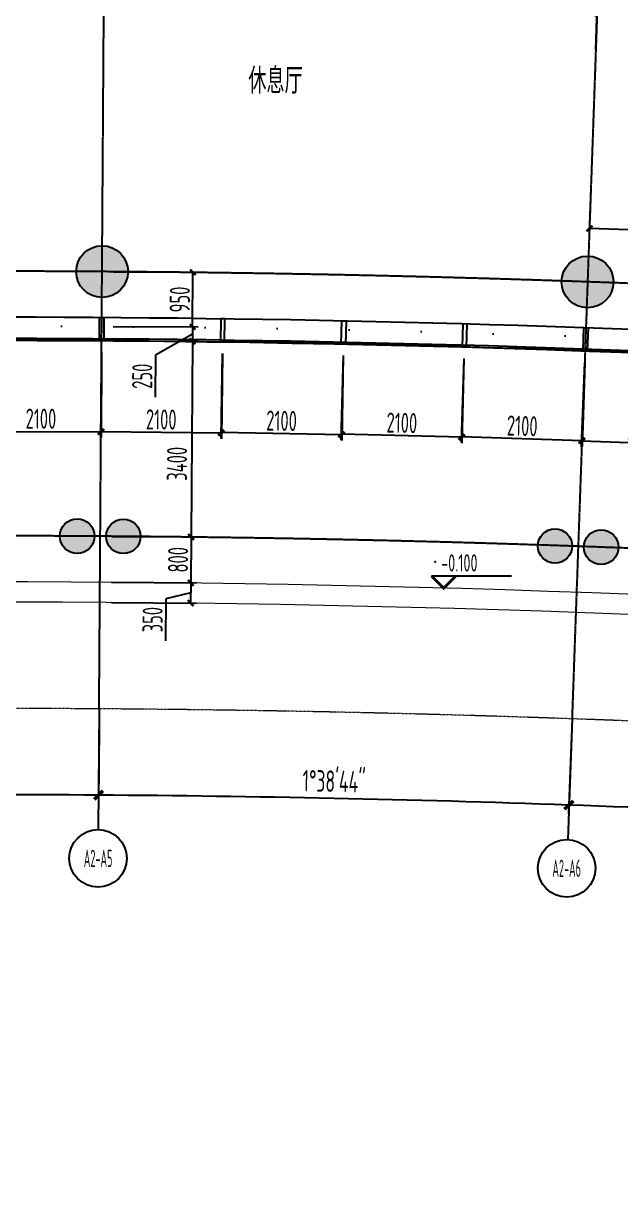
# Model space of a CAD drawing. Header units: millimetres. Extents: x 11639278 to 23698211, y -13072636 to -5537337.
# Drawn here: x 11779358 to 11789721, y -6416767 to -6396176 of the extents above; entities that cross this region are included whole.
import ezdxf
from ezdxf.enums import TextEntityAlignment as Align

# ---------------------------------------------------------------- set-up
doc = ezdxf.new("R2010")
doc.units = ezdxf.units.MM
doc.header["$LTSCALE"] = 10
for name, pattern in [('A2-RG-AXIS$0$CENTER', [2, 1.25, -0.25, 0.25, -0.25]), ('A2-RG-AXIS$0$DOTE', [2.42, 2, -0.2, 0.02, -0.2]), ('A2-RI-F1$0$DOT2', [0.125, 0, -0.125]), ('A2-RI-F1$0$Overhead 1_16_', [2.579687, 1.5875, -0.992188])]:
    doc.linetypes.add(name, pattern=pattern)
for name, color, linetype in [('A2-RB-F1$0$A-DIMS-100', 1, 'Continuous'), ('A2-RG-AXIS$0$A-AXIS', 1, 'Continuous'), ('A2-RG-AXIS$0$A-DIMS-100', 1, 'Continuous'), ('A2-RG-AXIS$0$A-GRID', 1, 'A2-RG-AXIS$0$CENTER'), ('A2-RG-AXIS$0$A-SYMB', 4, 'Continuous'), ('A2-RI-F1$0$A-FLOR-OTLN', 4, 'A2-RI-F1$0$DOT2'), ('A2-RI-F1$0$A-GLAZ', 140, 'Continuous'), ('A2-RI-F1$0$A-SYMB', 4, 'Continuous'), ('A2-RI-F1$0$A-SYMB-AREA', 4, 'Continuous'), ('A2-RI-F1$0$A-SYMB-NAME', 4, 'Continuous'), ('A2-RI-F1$0$an-wndw-mull-v', 3, 'Continuous'), ('A2-RS-F1$0$A-HATH-GRAY', 8, 'Continuous'), ('A2-RS-F1$0$A-WALL-CONC', 6, 'Continuous')]:
    doc.layers.add(name, color=color, linetype=linetype)
for name, color, linetype, lineweight in [('A2-RI-F1$0$A-DETL-LLIN', 3, 'Continuous', 5), ('A2-RI-F1$0$A-FLOR-OVHD', 8, 'A2-RI-F1$0$Overhead 1_16_', 5), ('A2-RS-F1$0$A-COLS', 4, 'Continuous', 5)]:
    doc.layers.add(name, color=color, linetype=linetype, lineweight=lineweight)
doc.layers.add('A2-RI-F1$0$A-X-AREA', color=6, linetype='Continuous', plot=False)
doc.styles.add('A2-RB-F1$0$XD2008', font='hzs.shx', dxfattribs={"width": 0.7, "bigfont": 'hztxt.shx'})
doc.styles.add('A2-RG-AXIS$0$ECADI', font='hzs.shx', dxfattribs={"width": 0.7, "bigfont": 'hztxt.shx'})
doc.styles.add('A2-RG-AXIS$0$XD2008', font='hzs.shx', dxfattribs={"width": 0.7, "bigfont": 'hztxt.shx'})
doc.styles.add('A2-RI-F1$0$ECADI', font='hzs.shx', dxfattribs={"width": 0.7, "bigfont": 'hztxt.shx'})
doc.styles.add('A2-RI-F1$0$XD2008', font='hzs.shx', dxfattribs={"width": 0.7, "bigfont": 'hztxt.shx'})
doc.dimstyles.new('A2-RB-F1$0$XD100$0', dxfattribs={"dimscale": 100, "dimtxt": 3.5, "dimasz": 1, "dimexe": 1, "dimexo": 2, "dimgap": 0.5, "dimtad": 1, "dimdec": 0, "dimdsep": 46, "dimtxsty": 'A2-RB-F1$0$XD2008', "dimblk1": 'A2-RB-F1$0$_ArchTick', "dimblk2": 'A2-RB-F1$0$_ArchTick', "dimsah": 1, "dimcen": 2.5, "dimclrt": 4, "dimaunit": 1, "dimadec": 0, "dimazin": 0, "dimtfac": 1, "dimtdec": 0, "dimtix": 1, "dimtmove": 1, "dimatfit": 3, "dimfxl": 0, "dimtolj": 1, "dimtzin": 0, "dimarcsym": 0})
doc.dimstyles.new('A2-RG-AXIS$0$XD150', dxfattribs={"dimscale": 300, "dimtxt": 2.5, "dimasz": 1.5, "dimexe": 1, "dimexo": 2, "dimgap": 0.5, "dimtad": 1, "dimdec": 0, "dimdsep": 46, "dimtxsty": 'A2-RG-AXIS$0$XD2008', "dimcen": 2.5, "dimclrt": 4, "dimaunit": 1, "dimadec": 3, "dimazin": 0, "dimtfac": 1, "dimtdec": 0, "dimtmove": 2, "dimatfit": 3, "dimfxl": 0, "dimtolj": 1, "dimtzin": 0, "dimarcsym": 0})

# ---------------------------------------------------------------- blocks, each defined once
blk = doc.blocks.new('A2-RG-AXIS$0$ECADI-TAG-GRID')
at = {"color": 13}
blk.add_circle((0, 0), 5, dxfattribs=at)
at = {"style": 'A2-RG-AXIS$0$ECADI', "width": 0.7}
blk.add_attdef('GRID', text='', height=5, dxfattribs=at).set_placement((0, 0), align=Align.MIDDLE)
blk = doc.blocks.new('A2-RG-AXIS$0$_ArchTick')
at = {"color": 0, "linetype": 'ByBlock', "const_width": 0.4}
blk.add_lwpolyline([(-0.5, -0.5), (0.5, 0.5)], dxfattribs=at)
blk = doc.blocks.new('*D491')
at = {"layer": 'A2-RG-AXIS$0$A-DIMS-100', "color": 0, "lineweight": -2, "ltscale": 3, "transparency": 16777216}
for p, q in [((11780666, -6408385), (11780657, -6409735)), ((11788872, -6408559), (11788824, -6409908))]:
    blk.add_line(p, q, dxfattribs=at)
blk.add_arc((11778731, -6694179), 284600, 87.96659, 89.61201, dxfattribs=at)
at = {"layer": 'Defpoints', "color": 0, "ltscale": 3, "transparency": 16777216}
for p in [(11780668, -6408085), (11788882, -6408259), (11786106, -6409674), (11778731, -6694179)]:
    blk.add_point(p, dxfattribs=at)
at = {"layer": 'A2-RG-AXIS$0$A-DIMS-100', "color": 0, "lineweight": -2, "ltscale": 3, "transparency": 16777216, "xscale": 150, "yscale": 150, "zscale": 150}
for p, rotation in [((11780658, -6409585), 179.6120120871543), ((11788829, -6409758), 357.9665933294134)]:
    blk.add_blockref('A2-RG-AXIS$0$_ArchTick', p, dxfattribs=dict(at, rotation=rotation))
at = {"layer": 'A2-RG-AXIS$0$A-DIMS-100', "color": 4, "ltscale": 3, "transparency": 16777216, "insert": (11784750, -6409344), "char_height": 375, "attachment_point": 5, "rotation": 358.7893, "style": 'A2-RG-AXIS$0$XD2008'}
blk.add_mtext('\\A1;1°38\'44"', dxfattribs=at)
blk = doc.blocks.new('*D493')
at = {"layer": 'A2-RG-AXIS$0$A-DIMS-100', "color": 0, "lineweight": -2, "ltscale": 3, "transparency": 16777216}
for p, q in [((11788872, -6408559), (11788824, -6409908)), ((11797069, -6408968), (11796982, -6410315))]:
    blk.add_line(p, q, dxfattribs=at)
blk.add_arc((11778731, -6694179), 284600, 86.32117, 87.96659, dxfattribs=at)
at = {"layer": 'Defpoints', "color": 0, "ltscale": 3, "transparency": 16777216}
for p in [(11788882, -6408259), (11797088, -6408668), (11794272, -6410003), (11778731, -6694179)]:
    blk.add_point(p, dxfattribs=at)
at = {"layer": 'A2-RG-AXIS$0$A-DIMS-100', "color": 0, "lineweight": -2, "ltscale": 3, "transparency": 16777216, "xscale": 150, "yscale": 150, "zscale": 150}
for p, rotation in [((11788829, -6409758), 177.9665933294709), ((11796992, -6410165), 356.3211745693902)]:
    blk.add_blockref('A2-RG-AXIS$0$_ArchTick', p, dxfattribs=dict(at, rotation=rotation))
at = {"layer": 'A2-RG-AXIS$0$A-DIMS-100', "color": 4, "ltscale": 3, "transparency": 16777216, "insert": (11792927, -6409634), "char_height": 375, "attachment_point": 5, "rotation": 357.1439, "style": 'A2-RG-AXIS$0$XD2008'}
blk.add_mtext('\\A1;1°38\'44"', dxfattribs=at)
blk = doc.blocks.new('*D500')
at = {"layer": 'A2-RG-AXIS$0$A-DIMS-100', "color": 0, "lineweight": -2, "ltscale": 3, "transparency": 16777216}
for p, q in [((11772459, -6408448), (11772489, -6409797)), ((11780666, -6408385), (11780657, -6409735))]:
    blk.add_line(p, q, dxfattribs=at)
blk.add_arc((11778731, -6694179), 284600, 89.61201, 91.25743, dxfattribs=at)
at = {"layer": 'Defpoints', "color": 0, "ltscale": 3, "transparency": 16777216}
for p in [(11772452, -6408148), (11780668, -6408085), (11777934, -6409580), (11778731, -6694179)]:
    blk.add_point(p, dxfattribs=at)
at = {"layer": 'A2-RG-AXIS$0$A-DIMS-100', "color": 0, "lineweight": -2, "ltscale": 3, "transparency": 16777216, "xscale": 150, "yscale": 150, "zscale": 150}
for p, rotation in [((11772485, -6409647), 181.2574271685361), ((11780658, -6409585), 359.6120084107951)]:
    blk.add_blockref('A2-RG-AXIS$0$_ArchTick', p, dxfattribs=dict(at, rotation=rotation))
at = {"layer": 'A2-RG-AXIS$0$A-DIMS-100', "color": 4, "ltscale": 3, "transparency": 16777216, "insert": (11776569, -6409289), "char_height": 375, "attachment_point": 5, "rotation": 0.4347, "style": 'A2-RG-AXIS$0$XD2008'}
blk.add_mtext('\\A1;1°38\'44"', dxfattribs=at)
blk = doc.blocks.new('A2-RB-F1$0$_ArchTick')
at = {"color": 0, "linetype": 'ByBlock', "const_width": 0.4}
blk.add_lwpolyline([(-0.5, -0.5), (0.5, 0.5)], dxfattribs=at)
blk = doc.blocks.new('*D1160')
at = {"layer": 'A2-RB-F1$0$A-DIMS-100', "color": 0, "lineweight": -2, "transparency": 16777216}
for p, q in [((11780920, -6400487), (11782397, -6400497)), ((11782291, -6401446), (11782297, -6400496)), ((11780913, -6401437), (11782391, -6401447))]:
    blk.add_line(p, q, dxfattribs=at)
at = {"layer": 'Defpoints', "color": 0, "transparency": 16777216}
for p in [(11780720, -6400485), (11782297, -6400496), (11780713, -6401435)]:
    blk.add_point(p, dxfattribs=at)
at = {"layer": 'A2-RB-F1$0$A-DIMS-100', "color": 0, "lineweight": -2, "transparency": 16777216, "xscale": 100, "yscale": 100, "zscale": 100}
for p, rotation in [((11782297, -6400496), 89.61201001902933), ((11782291, -6401446), 269.6120100190294)]:
    blk.add_blockref('A2-RB-F1$0$_ArchTick', p, dxfattribs=dict(at, rotation=rotation))
at = {"layer": 'A2-RB-F1$0$A-DIMS-100', "color": 4, "transparency": 16777216, "insert": (11782069, -6400970), "char_height": 350, "attachment_point": 5, "rotation": 89.612, "style": 'A2-RB-F1$0$XD2008'}
blk.add_mtext('\\A1;950', dxfattribs=at)
blk = doc.blocks.new('*D1161')
at = {"layer": 'A2-RB-F1$0$A-DIMS-100', "color": 0, "lineweight": -2, "transparency": 16777216}
for p, q in [((11780911, -6401687), (11782389, -6401697)), ((11782289, -6401696), (11782266, -6405096)), ((11780888, -6405087), (11782366, -6405097))]:
    blk.add_line(p, q, dxfattribs=at)
at = {"layer": 'Defpoints', "color": 0, "transparency": 16777216}
for p in [(11780711, -6401685), (11780688, -6405085), (11782266, -6405096)]:
    blk.add_point(p, dxfattribs=at)
at = {"layer": 'A2-RB-F1$0$A-DIMS-100', "color": 0, "lineweight": -2, "transparency": 16777216, "xscale": 100, "yscale": 100, "zscale": 100}
for p, rotation in [((11782289, -6401696), 89.61201009573603), ((11782266, -6405096), 269.612010095736)]:
    blk.add_blockref('A2-RB-F1$0$_ArchTick', p, dxfattribs=dict(at, rotation=rotation))
at = {"layer": 'A2-RB-F1$0$A-DIMS-100', "color": 4, "transparency": 16777216, "insert": (11782020, -6403826), "char_height": 350, "attachment_point": 5, "rotation": 89.612, "style": 'A2-RB-F1$0$XD2008'}
blk.add_mtext('\\A1;3400', dxfattribs=at)
blk = doc.blocks.new('*D1162')
at = {"layer": 'A2-RB-F1$0$A-DIMS-100', "color": 0, "lineweight": -2, "transparency": 16777216}
for p, q in [((11780888, -6405087), (11782366, -6405097)), ((11782266, -6405096), (11782261, -6405896)), ((11780883, -6405886), (11782361, -6405896))]:
    blk.add_line(p, q, dxfattribs=at)
at = {"layer": 'Defpoints', "color": 0, "transparency": 16777216}
for p in [(11780688, -6405085), (11780683, -6405885), (11782261, -6405896)]:
    blk.add_point(p, dxfattribs=at)
at = {"layer": 'A2-RB-F1$0$A-DIMS-100', "color": 0, "lineweight": -2, "transparency": 16777216, "xscale": 100, "yscale": 100, "zscale": 100}
for p, rotation in [((11782266, -6405096), 89.61103123753873), ((11782261, -6405896), 269.6110312375387)]:
    blk.add_blockref('A2-RB-F1$0$_ArchTick', p, dxfattribs=dict(at, rotation=rotation))
at = {"layer": 'A2-RB-F1$0$A-DIMS-100', "color": 4, "transparency": 16777216, "insert": (11782039, -6405494), "char_height": 350, "attachment_point": 5, "rotation": 89.611, "style": 'A2-RB-F1$0$XD2008'}
blk.add_mtext('\\A1;800', dxfattribs=at)
blk = doc.blocks.new('*D1163')
at = {"layer": 'A2-RB-F1$0$A-DIMS-100', "color": 0, "lineweight": -2, "transparency": 16777216}
for p, q in [((11780883, -6405886), (11782361, -6405896)), ((11782261, -6405896), (11782258, -6406246)), ((11782260, -6406071), (11781825, -6406172)), ((11780881, -6406236), (11782358, -6406246)), ((11781825, -6406172), (11781820, -6406902))]:
    blk.add_line(p, q, dxfattribs=at)
at = {"layer": 'Defpoints', "color": 0, "transparency": 16777216}
for p in [(11780683, -6405885), (11780681, -6406235), (11782258, -6406246)]:
    blk.add_point(p, dxfattribs=at)
at = {"layer": 'A2-RB-F1$0$A-DIMS-100', "color": 0, "lineweight": -2, "transparency": 16777216, "xscale": 100, "yscale": 100, "zscale": 100}
for p, rotation in [((11782261, -6405896), 89.61102851783068), ((11782258, -6406246), 269.6110285178307)]:
    blk.add_blockref('A2-RB-F1$0$_ArchTick', p, dxfattribs=dict(at, rotation=rotation))
at = {"layer": 'A2-RB-F1$0$A-DIMS-100', "color": 4, "transparency": 16777216, "insert": (11781597, -6406535), "char_height": 350, "attachment_point": 5, "rotation": 89.611, "style": 'A2-RB-F1$0$XD2008'}
blk.add_mtext('\\A1;350', dxfattribs=at)
blk = doc.blocks.new('*D1172')
at = {"layer": 'A2-RB-F1$0$A-DIMS-100', "color": 0, "lineweight": -2, "transparency": 16777216}
for p, q in [((11789210, -6399027), (11789181, -6399835)), ((11791892, -6399122), (11791863, -6399931)), ((11791867, -6399831), (11789185, -6399735))]:
    blk.add_line(p, q, dxfattribs=at)
at = {"layer": 'Defpoints', "color": 0, "transparency": 16777216}
for p in [(11789217, -6398827), (11791899, -6398922), (11789185, -6399735)]:
    blk.add_point(p, dxfattribs=at)
at = {"layer": 'A2-RB-F1$0$A-DIMS-100', "color": 0, "lineweight": -2, "transparency": 16777216, "xscale": 100, "yscale": 100, "zscale": 100}
for p, rotation in [((11789185, -6399735), 177.9665919757361), ((11791867, -6399831), 357.9665919757361)]:
    blk.add_blockref('A2-RB-F1$0$_ArchTick', p, dxfattribs=dict(at, rotation=rotation))
at = {"layer": 'A2-RB-F1$0$A-DIMS-100', "color": 4, "transparency": 16777216, "insert": (11790283, -6399551), "char_height": 350, "attachment_point": 5, "rotation": 357.9666, "style": 'A2-RB-F1$0$XD2008'}
blk.add_mtext('\\A1;2685', dxfattribs=at)
blk = doc.blocks.new('*D1173')
at = {"layer": 'A2-RB-F1$0$A-DIMS-100', "color": 0, "lineweight": -2, "transparency": 16777216}
for p, q in [((11789295, -6396628), (11789321, -6395896)), ((11792018, -6396091), (11789318, -6395995)), ((11791995, -6396724), (11792021, -6395991))]:
    blk.add_line(p, q, dxfattribs=at)
at = {"layer": 'Defpoints', "color": 0, "transparency": 16777216}
for p in [(11789318, -6395995), (11789288, -6396828), (11791988, -6396924)]:
    blk.add_point(p, dxfattribs=at)
at = {"layer": 'A2-RB-F1$0$A-DIMS-100', "color": 0, "lineweight": -2, "transparency": 16777216, "xscale": 100, "yscale": 100, "zscale": 100}
for p, rotation in [((11789318, -6395995), 177.9665919757359), ((11792018, -6396091), 357.9665919757359)]:
    blk.add_blockref('A2-RB-F1$0$_ArchTick', p, dxfattribs=dict(at, rotation=rotation))
at = {"layer": 'A2-RB-F1$0$A-DIMS-100', "color": 4, "transparency": 16777216, "insert": (11790676, -6395819), "char_height": 350, "attachment_point": 5, "rotation": 357.9666, "style": 'A2-RB-F1$0$XD2008'}
blk.add_mtext('\\A1;2702', dxfattribs=at)
blk = doc.blocks.new('*D889')
at = {"layer": 'A2-RB-F1$0$A-DIMS-100', "color": 0, "lineweight": -2, "transparency": 16777216}
for p, q in [((11780913, -6401437), (11782391, -6401447)), ((11782290, -6401571), (11781645, -6401940)), ((11782291, -6401446), (11782289, -6401696)), ((11780911, -6401687), (11782389, -6401697)), ((11781645, -6401940), (11781640, -6402670))]:
    blk.add_line(p, q, dxfattribs=at)
at = {"layer": 'Defpoints', "color": 0, "transparency": 16777216}
for p in [(11780713, -6401435), (11780711, -6401685), (11782289, -6401696)]:
    blk.add_point(p, dxfattribs=at)
at = {"layer": 'A2-RB-F1$0$A-DIMS-100', "color": 0, "lineweight": -2, "transparency": 16777216, "xscale": 100, "yscale": 100, "zscale": 100}
for p, rotation in [((11782291, -6401446), 89.61201038735045), ((11782289, -6401696), 269.6120103873504)]:
    blk.add_blockref('A2-RB-F1$0$_ArchTick', p, dxfattribs=dict(at, rotation=rotation))
at = {"layer": 'A2-RB-F1$0$A-DIMS-100', "color": 4, "transparency": 16777216, "insert": (11781417, -6402304), "char_height": 350, "attachment_point": 5, "rotation": 89.612, "style": 'A2-RB-F1$0$XD2008'}
blk.add_mtext('\\A1;250', dxfattribs=at)
blk = doc.blocks.new('*D1039')
at = {"layer": 'A2-RB-F1$0$A-DIMS-100', "color": 0, "lineweight": -2, "transparency": 16777216}
for p, q in [((11787004, -6401997), (11786958, -6403458)), ((11789103, -6402063), (11789057, -6403525)), ((11789060, -6403425), (11786961, -6403358))]:
    blk.add_line(p, q, dxfattribs=at)
at = {"layer": 'Defpoints', "color": 0, "transparency": 16777216}
for p in [(11787010, -6401797), (11789109, -6401863), (11786961, -6403358)]:
    blk.add_point(p, dxfattribs=at)
at = {"layer": 'A2-RB-F1$0$A-DIMS-100', "color": 0, "lineweight": -2, "transparency": 16777216, "xscale": 100, "yscale": 100, "zscale": 100}
for p, rotation in [((11786961, -6403358), 178.1908105349984), ((11789060, -6403425), 358.1908105349983)]:
    blk.add_blockref('A2-RB-F1$0$_ArchTick', p, dxfattribs=dict(at, rotation=rotation))
at = {"layer": 'A2-RB-F1$0$A-DIMS-100', "color": 4, "transparency": 16777216, "insert": (11788018, -6403167), "char_height": 350, "attachment_point": 5, "rotation": 358.1908, "style": 'A2-RB-F1$0$XD2008'}
blk.add_mtext('\\A1;2100', dxfattribs=at)
blk = doc.blocks.new('*D1040')
at = {"layer": 'A2-RB-F1$0$A-DIMS-100', "color": 0, "lineweight": -2, "transparency": 16777216}
for p, q in [((11784906, -6401944), (11784869, -6403413)), ((11787005, -6401997), (11786969, -6403465)), ((11786971, -6403365), (11784872, -6403313))]:
    blk.add_line(p, q, dxfattribs=at)
at = {"layer": 'Defpoints', "color": 0, "transparency": 16777216}
for p in [(11784911, -6401744), (11787010, -6401797), (11784872, -6403313)]:
    blk.add_point(p, dxfattribs=at)
at = {"layer": 'A2-RB-F1$0$A-DIMS-100', "color": 0, "lineweight": -2, "transparency": 16777216, "xscale": 100, "yscale": 100, "zscale": 100}
for p, rotation in [((11784872, -6403313), 178.5650620415589), ((11786971, -6403365), 358.565062041559)]:
    blk.add_blockref('A2-RB-F1$0$_ArchTick', p, dxfattribs=dict(at, rotation=rotation))
at = {"layer": 'A2-RB-F1$0$A-DIMS-100', "color": 4, "transparency": 16777216, "insert": (11785927, -6403114), "char_height": 350, "attachment_point": 5, "rotation": 358.5651, "style": 'A2-RB-F1$0$XD2008'}
blk.add_mtext('\\A1;2100', dxfattribs=at)
blk = doc.blocks.new('*D1041')
at = {"layer": 'A2-RB-F1$0$A-DIMS-100', "color": 0, "lineweight": -2, "transparency": 16777216}
for p, q in [((11782808, -6401907), (11782782, -6403384)), ((11784907, -6401944), (11784882, -6403421)), ((11784883, -6403321), (11782784, -6403284))]:
    blk.add_line(p, q, dxfattribs=at)
at = {"layer": 'Defpoints', "color": 0, "transparency": 16777216}
for p in [(11782811, -6401707), (11784911, -6401744), (11782784, -6403284)]:
    blk.add_point(p, dxfattribs=at)
at = {"layer": 'A2-RB-F1$0$A-DIMS-100', "color": 0, "lineweight": -2, "transparency": 16777216, "xscale": 100, "yscale": 100, "zscale": 100}
for p, rotation in [((11782784, -6403284), 178.9949785072826), ((11784883, -6403321), 358.9949785072826)]:
    blk.add_blockref('A2-RB-F1$0$_ArchTick', p, dxfattribs=dict(at, rotation=rotation))
at = {"layer": 'A2-RB-F1$0$A-DIMS-100', "color": 4, "transparency": 16777216, "insert": (11783837, -6403078), "char_height": 350, "attachment_point": 5, "rotation": 358.995, "style": 'A2-RB-F1$0$XD2008'}
blk.add_mtext('\\A1;2100', dxfattribs=at)
blk = doc.blocks.new('*D1042')
at = {"layer": 'A2-RB-F1$0$A-DIMS-100', "color": 0, "lineweight": -2, "transparency": 16777216}
for p, q in [((11780709, -6401885), (11780694, -6403370)), ((11782809, -6401907), (11782794, -6403392)), ((11782795, -6403292), (11780695, -6403270))]:
    blk.add_line(p, q, dxfattribs=at)
at = {"layer": 'Defpoints', "color": 0, "transparency": 16777216}
for p in [(11780711, -6401685), (11782811, -6401707), (11780695, -6403270)]:
    blk.add_point(p, dxfattribs=at)
at = {"layer": 'A2-RB-F1$0$A-DIMS-100', "color": 0, "lineweight": -2, "transparency": 16777216, "xscale": 100, "yscale": 100, "zscale": 100}
for p, rotation in [((11780695, -6403270), 179.4063356730773), ((11782795, -6403292), 359.4063356730773)]:
    blk.add_blockref('A2-RB-F1$0$_ArchTick', p, dxfattribs=dict(at, rotation=rotation))
at = {"layer": 'A2-RB-F1$0$A-DIMS-100', "color": 4, "transparency": 16777216, "insert": (11781747, -6403056), "char_height": 350, "attachment_point": 5, "rotation": 359.4063, "style": 'A2-RB-F1$0$XD2008'}
blk.add_mtext('\\A1;2100', dxfattribs=at)
blk = doc.blocks.new('*D1046')
at = {"layer": 'A2-RB-F1$0$A-DIMS-100', "color": 0, "lineweight": -2, "transparency": 16777216}
for p, q in [((11778611, -6401879), (11778606, -6403363)), ((11780711, -6401885), (11780706, -6403370)), ((11778606, -6403263), (11780706, -6403270))]:
    blk.add_line(p, q, dxfattribs=at)
at = {"layer": 'Defpoints', "color": 0, "transparency": 16777216}
for p in [(11778611, -6401679), (11780711, -6401685), (11780706, -6403270)]:
    blk.add_point(p, dxfattribs=at)
at = {"layer": 'A2-RB-F1$0$A-DIMS-100', "color": 0, "lineweight": -2, "transparency": 16777216, "xscale": 100, "yscale": 100, "zscale": 100}
for p, rotation in [((11778606, -6403263), 179.8176849726864), ((11780706, -6403270), 359.8176849726863)]:
    blk.add_blockref('A2-RB-F1$0$_ArchTick', p, dxfattribs=dict(at, rotation=rotation))
at = {"layer": 'A2-RB-F1$0$A-DIMS-100', "color": 4, "transparency": 16777216, "insert": (11779657, -6403042), "char_height": 350, "attachment_point": 5, "rotation": 359.8177, "style": 'A2-RB-F1$0$XD2008'}
blk.add_mtext('\\A1;2100', dxfattribs=at)
blk = doc.blocks.new('*D982')
at = {"layer": 'A2-RB-F1$0$A-DIMS-100', "color": 0, "lineweight": -2, "transparency": 16777216}
for p, q in [((11789101, -6402063), (11789044, -6403524)), ((11791200, -6402145), (11791142, -6403607)), ((11789048, -6403424), (11791146, -6403507))]:
    blk.add_line(p, q, dxfattribs=at)
at = {"layer": 'Defpoints', "color": 0, "transparency": 16777216}
for p in [(11789109, -6401863), (11791208, -6401946), (11791146, -6403507)]:
    blk.add_point(p, dxfattribs=at)
at = {"layer": 'A2-RB-F1$0$A-DIMS-100', "color": 0, "lineweight": -2, "transparency": 16777216, "xscale": 100, "yscale": 100, "zscale": 100}
for p, rotation in [((11789048, -6403424), 177.7423731332247), ((11791146, -6403507), 357.7423731332246)]:
    blk.add_blockref('A2-RB-F1$0$_ArchTick', p, dxfattribs=dict(at, rotation=rotation))
at = {"layer": 'A2-RB-F1$0$A-DIMS-100', "color": 4, "transparency": 16777216, "insert": (11790106, -6403241), "char_height": 350, "attachment_point": 5, "rotation": 357.7424, "style": 'A2-RB-F1$0$XD2008'}
blk.add_mtext('\\A1;2100', dxfattribs=at)
blk = doc.blocks.new('A2-RS-F1$0$Round Column - 600 mm Diameter-1753088-PARCEL 14  一层平面 - 公共教室 FIRST FLOOR PLAN - PUBLIC CLASSROOMS')
at = {"layer": 'A2-RS-F1$0$A-HATH-GRAY'}
blk.add_hatch(color=256, dxfattribs=at).paths.add_polyline_path([(300, 0, 0.414214), (0, 300, 0.414214), (-300, 0, 1)])
at = {"layer": 'A2-RS-F1$0$A-WALL-CONC'}
blk.add_circle((0, 0), 300, dxfattribs=at)
blk = doc.blocks.new('A2-RS-F1')
at = {"layer": 'A2-RS-F1$0$A-HATH-GRAY', "ltscale": 3}
h = blk.add_hatch(color=256, dxfattribs=at)
h.paths.add_polyline_path([(11790491, -6377046), (11789491, -6377011), (11789445, -6378310), (11790445, -6378346)], flags=16)
h.paths.add_polyline_path([(11794711, -6377236), (11794112, -6377197), (11794061, -6377996), (11794660, -6378034)], flags=0)
h.paths.add_polyline_path([(11794483, -6380779), (11793885, -6380740), (11793833, -6381539), (11794432, -6381577)], flags=0)
h.paths.add_polyline_path([(11793887, -6390061), (11793288, -6390022), (11793236, -6390821), (11793835, -6390859)], flags=0)
h.paths.add_polyline_path([(11793659, -6393604), (11793060, -6393565), (11793009, -6394364), (11793607, -6394402)], flags=0)
h.paths.add_polyline_path([(11789926, -6392936), (11788927, -6392901), (11788881, -6394200), (11789880, -6394236)], flags=16)
h.paths.add_polyline_path([(11781272, -6392739), (11780272, -6392732), (11780263, -6394032), (11781263, -6394039)], flags=16)
h.paths.add_polyline_path([(11772615, -6392791), (11771616, -6392812), (11771644, -6394112), (11772644, -6394090)], flags=16)
h.paths.add_polyline_path([(11771836, -6400549, 1), (11772736, -6400549, 1)])
h.paths.add_polyline_path([(11789602, -6400664, 1), (11788702, -6400664, 1)], flags=0)
h.paths.add_polyline_path([(11797126, -6401084, 1), (11798026, -6401084, 1)], flags=0)
h.paths.add_polyline_path([(11772267, -6376895), (11771267, -6376916), (11771295, -6378216), (11772295, -6378194)], flags=16)
h.paths.add_polyline_path([(11781380, -6376840), (11780380, -6376832), (11780371, -6378133), (11781371, -6378140)], flags=16)
h.paths.add_polyline_path([(11752826, -6385566), (11752029, -6385629), (11752188, -6387623), (11752985, -6387560)], flags=17)
h.paths.add_polyline_path([(11757363, -6385213), (11756565, -6385276), (11756724, -6387270), (11757521, -6387205)], flags=17)
h.paths.add_polyline_path([(11762965, -6393141), (11763031, -6394440), (11764030, -6394389), (11763964, -6393090)])
h.paths.add_polyline_path([(11793009, -6394364), (11793607, -6394402), (11793659, -6393604), (11793060, -6393565)], flags=17)
h.paths.add_polyline_path([(11793236, -6390821), (11793835, -6390859), (11793887, -6390061), (11793288, -6390022)], flags=17)
h.paths.add_polyline_path([(11793833, -6381539), (11794432, -6381577), (11794483, -6380779), (11793885, -6380740)], flags=17)
h.paths.add_polyline_path([(11794061, -6377996), (11794660, -6378034), (11794711, -6377236), (11794112, -6377197)], flags=17)
h.paths.add_polyline_path([(11762160, -6377261), (11762226, -6378560), (11763225, -6378509), (11763159, -6377211)], flags=17)
edge = h.paths.add_edge_path(flags=16)
edge.add_arc((11772286, -6400549), 450, 0, 360)
edge = h.paths.add_edge_path(flags=16)
edge.add_arc((11789152, -6400664), 450, 0, 360)
edge = h.paths.add_edge_path()
edge.add_arc((11763857, -6400856), 450, 0, 360)
edge = h.paths.add_edge_path(flags=17)
edge.add_arc((11797576, -6401084), 450, 0, 360)
edge = h.paths.add_edge_path()
edge.add_arc((11755441, -6401404), 450, 0, 360)
h.paths.add_polyline_path([(11756756, -6377587), (11756915, -6379580), (11756117, -6379644), (11755959, -6377650)], flags=17)
h.paths.add_polyline_path([(11757323, -6394797), (11758120, -6394731), (11758001, -6393238), (11757204, -6393301)])
h.paths.add_polyline_path([(11752786, -6395149), (11753584, -6395086), (11753449, -6393391), (11752652, -6393455)])
h.paths.add_polyline_path([(11751581, -6379997), (11752378, -6379934), (11752220, -6377940), (11751422, -6378003)])
edge = h.paths.add_edge_path()
edge.add_line((11771616, -6392813), (11771644, -6394112))
edge.add_line((11771644, -6394112), (11772644, -6394090))
edge.add_line((11772644, -6394090), (11772615, -6392791))
edge.add_line((11772615, -6392791), (11771616, -6392812))
edge.add_line((11780272, -6392732), (11780263, -6394032))
edge.add_line((11780263, -6394032), (11781263, -6394039))
edge.add_line((11781263, -6394039), (11781272, -6392739))
edge.add_line((11781272, -6392739), (11780272, -6392732))
edge.add_line((11788927, -6392901), (11788881, -6394200))
edge.add_line((11788881, -6394200), (11789880, -6394236))
edge.add_line((11789880, -6394236), (11789926, -6392936))
edge.add_line((11789926, -6392936), (11788927, -6392901))
edge.add_line((11789491, -6377011), (11789445, -6378310))
edge.add_line((11789445, -6378310), (11790445, -6378346))
edge.add_line((11790445, -6378346), (11790491, -6377046))
edge.add_line((11790491, -6377046), (11789491, -6377011))
edge.add_line((11780380, -6376833), (11780371, -6378133))
edge.add_line((11780371, -6378133), (11781371, -6378140))
edge.add_line((11781371, -6378140), (11781380, -6376840))
edge.add_line((11781380, -6376840), (11780380, -6376832))
edge.add_line((11771267, -6376917), (11771295, -6378216))
edge.add_line((11771295, -6378216), (11772295, -6378194))
edge.add_line((11772295, -6378194), (11772267, -6376895))
edge.add_line((11772267, -6376895), (11771267, -6376916))
edge.add_line((11756724, -6387270), (11757521, -6387205))
edge.add_line((11756565, -6385276), (11757363, -6385213))
edge.add_line((11756565, -6385276), (11756724, -6387270))
edge.add_line((11752188, -6387623), (11752985, -6387560))
edge.add_line((11752029, -6385629), (11752826, -6385566))
edge.add_line((11752029, -6385629), (11752188, -6387623))
edge.add_line((11752826, -6385566), (11752985, -6387560))
edge.add_line((11757362, -6385205), (11757521, -6387205))
edge = h.paths.add_edge_path()
edge.add_arc((11847549, -6408655), 450, 0, 360)
h.paths.add_polyline_path([(11818747, -6372607), (11817357, -6372439), (11817139, -6374226), (11818529, -6374394)])
h.paths.add_polyline_path([(11827964, -6373889), (11826580, -6373681), (11826310, -6375461), (11827695, -6375669)])
h.paths.add_polyline_path([(11837141, -6375435), (11835763, -6375187), (11835442, -6376958), (11836820, -6377206)])
h.paths.add_polyline_path([(11814457, -6396162), (11815847, -6396332), (11816041, -6394744), (11814651, -6394573)])
h.paths.add_polyline_path([(11851385, -6401917), (11850605, -6401738), (11850371, -6402710), (11851151, -6402890)])
h.paths.add_polyline_path([(11846960, -6400859), (11846180, -6400679), (11845946, -6401652), (11846725, -6401831)])
h.paths.add_polyline_path([(11841338, -6400630), (11839968, -6400341), (11840298, -6398776), (11841668, -6399064)])
h.paths.add_polyline_path([(11831506, -6398704), (11832883, -6398953), (11833168, -6397379), (11831791, -6397129)])
h.paths.add_polyline_path([(11823000, -6397310), (11824384, -6397520), (11824624, -6395938), (11823240, -6395728)])
h.paths.add_polyline_path([(11806985, -6395311), (11806189, -6395237), (11806300, -6394042), (11807096, -6394116)])
h.paths.add_polyline_path([(11800592, -6394829), (11801191, -6394867), (11801242, -6394069), (11800643, -6394030)])
h.paths.add_polyline_path([(11793009, -6394364), (11793607, -6394402), (11793659, -6393604), (11793060, -6393565)], flags=17)
h.paths.add_polyline_path([(11800820, -6391286), (11801419, -6391324), (11801470, -6390526), (11800871, -6390487)])
h.paths.add_polyline_path([(11793236, -6390821), (11793835, -6390859), (11793887, -6390061), (11793288, -6390022)], flags=17)
h.paths.add_polyline_path([(11853037, -6395064), (11853271, -6394091), (11852492, -6393912), (11852257, -6394884)])
h.paths.add_polyline_path([(11854912, -6387286), (11855146, -6386314), (11854366, -6386134), (11854132, -6387107)])
h.paths.add_polyline_path([(11846269, -6377243), (11844899, -6376956), (11844527, -6378717), (11845898, -6379005)])
h.paths.add_polyline_path([(11848612, -6394005), (11848846, -6393033), (11848067, -6392853), (11847832, -6393825)])
h.paths.add_polyline_path([(11850486, -6386227), (11850721, -6385255), (11849941, -6385076), (11849707, -6386048)])
h.paths.add_polyline_path([(11843712, -6384523), (11844299, -6384647), (11844423, -6384060), (11843836, -6383936)])
h.paths.add_polyline_path([(11842062, -6392351), (11842649, -6392475), (11842773, -6391888), (11842185, -6391764)])
h.paths.add_polyline_path([(11808357, -6373042), (11808955, -6373098), (11809029, -6372301), (11808432, -6372246)])
h.paths.add_polyline_path([(11793833, -6381539), (11794432, -6381577), (11794483, -6380779), (11793885, -6380740)], flags=17)
h.paths.add_polyline_path([(11801417, -6382005), (11802015, -6382043), (11802067, -6381245), (11801468, -6381206)])
h.paths.add_polyline_path([(11801644, -6378462), (11802243, -6378500), (11802294, -6377702), (11801696, -6377663)])
h.paths.add_polyline_path([(11794061, -6377996), (11794660, -6378034), (11794711, -6377236), (11794112, -6377197)], flags=17)
h.paths.add_polyline_path([(11808460, -6379480), (11807664, -6379406), (11807775, -6378211), (11808572, -6378285)])
edge = h.paths.add_edge_path(flags=16)
edge.add_arc((11772286, -6400549), 450, 0, 360)
edge = h.paths.add_edge_path(flags=17)
edge.add_arc((11789152, -6400664), 450, 0, 360)
edge = h.paths.add_edge_path(flags=17)
edge.add_arc((11797576, -6401084), 450, 0, 360)
edge = h.paths.add_edge_path()
edge.add_arc((11805984, -6401746), 450, 0, 360)
edge = h.paths.add_edge_path()
edge.add_arc((11814369, -6402649), 450, 0, 360)
edge = h.paths.add_edge_path()
edge.add_arc((11822726, -6403793), 450, 0, 360)
edge = h.paths.add_edge_path()
edge.add_arc((11831046, -6405176), 450, 0, 360)
edge = h.paths.add_edge_path()
edge.add_arc((11839323, -6406797), 450, 0, 360)
edge = h.paths.add_edge_path(flags=17)
edge.add_line((11771616, -6392813), (11771644, -6394112))
edge.add_line((11771644, -6394112), (11772644, -6394090))
edge.add_line((11772644, -6394090), (11772615, -6392791))
edge.add_line((11772615, -6392791), (11771616, -6392812))
edge.add_line((11780272, -6392732), (11780263, -6394032))
edge.add_line((11780263, -6394032), (11781263, -6394039))
edge.add_line((11781263, -6394039), (11781272, -6392739))
edge.add_line((11781272, -6392739), (11780272, -6392732))
edge.add_line((11788927, -6392901), (11788881, -6394200))
edge.add_line((11788881, -6394200), (11789880, -6394236))
edge.add_line((11789880, -6394236), (11789926, -6392936))
edge.add_line((11789926, -6392936), (11788927, -6392901))
edge.add_line((11789491, -6377011), (11789445, -6378310))
edge.add_line((11789445, -6378310), (11790445, -6378346))
edge.add_line((11790445, -6378346), (11790491, -6377046))
edge.add_line((11790491, -6377046), (11789491, -6377011))
edge.add_line((11780380, -6376833), (11780371, -6378133))
edge.add_line((11780371, -6378133), (11781371, -6378140))
edge.add_line((11781371, -6378140), (11781380, -6376840))
edge.add_line((11781380, -6376840), (11780380, -6376832))
edge.add_line((11771267, -6376917), (11771295, -6378216))
edge.add_line((11771295, -6378216), (11772295, -6378194))
edge.add_line((11772295, -6378194), (11772267, -6376895))
edge.add_line((11772267, -6376895), (11771267, -6376916))
edge = h.paths.add_edge_path()
edge.add_arc((11780720, -6400485), 450, 0, 360)
at = {"layer": 'A2-RS-F1$0$A-WALL-CONC', "ltscale": 3}
for centre in [(11780720, -6400485), (11789152, -6400664)]:
    blk.add_circle(centre, 450, dxfattribs=at)
at = {"layer": 'A2-RS-F1$0$A-COLS'}
for p, rotation in [((11780287, -6405084), 359.7562266114061), ((11781089, -6405088), 359.7562266114061), ((11788587, -6405255), 358.619761580711), ((11789389, -6405275), 358.619761580711)]:
    blk.add_blockref('A2-RS-F1$0$Round Column - 600 mm Diameter-1753088-PARCEL 14  一层平面 - 公共教室 FIRST FLOOR PLAN - PUBLIC CLASSROOMS', p, dxfattribs=dict(at, rotation=rotation))
blk = doc.blocks.new('A2-RI-F1$0$5erhfh')
at = {"layer": 'A2-RI-F1$0$A-SYMB-AREA', "style": 'A2-RI-F1$0$ECADI', "width": 0.7}
blk.add_attdef('340M2', text='', height=2.5, dxfattribs=at).set_placement((0, 1.25), align=Align.MIDDLE_LEFT)
at = {"layer": 'A2-RI-F1$0$A-SYMB-NAME', "style": 'A2-RI-F1$0$ECADI', "width": 0.7}
blk.add_attdef('CHINESENAME', (-12.29, 3.09), '', height=4.5, dxfattribs=at)
blk = doc.blocks.new('A2-RI-F1$0$ECADI-TAG-HGHT（国标）')
at = {"color": 1}
blk.add_line((-2.12, 2.12), (11.77, 2.12), dxfattribs=at)
at = {"color": 1, "const_width": 0.5}
blk.add_lwpolyline([(-2.12, 2.12), (0, 0), (2.12, 2.12)], dxfattribs=at)
at = {"color": 1}
blk.add_point((-1.48, 4.6), dxfattribs=at)
at = {"style": 'A2-RI-F1$0$XD2008', "width": 0.7}
blk.add_attdef('FL', text='', height=3, dxfattribs=at).set_placement((-2.69, 2.97), align=Align.RIGHT)
for tag, p in [('F.F.L.', (2.28, 2.97)), ('T.O.S.', (2.28, -1.1))]:
    blk.add_attdef(tag, p, '', height=3, dxfattribs=at)
blk = doc.blocks.new('A2-RI-F1$0$5yrthfh')
at = {"layer": 'A2-RI-F1$0$an-wndw-mull-v'}
blk.add_lwpolyline([(3, -37), (402, -3), (396, 71), (-3, 37), (3, -37)], close=True, dxfattribs=at)
blk = doc.blocks.new('A2-RI-F1$0$564hysrthtdh')
for p, xscale, rotation in [((25270, -282), -1, 274.4383682352043), ((29471, -341), -0.9999999999999997, 273.6151260842834), ((33670, -459), -1, 272.792411372603)]:
    blk.add_blockref('A2-RI-F1$0$5yrthfh', p, dxfattribs=dict(xscale=xscale, rotation=rotation))
for p, rotation in [((27371, -304), 84.37430249865385), ((31571, -392), 83.55177334628802)]:
    blk.add_blockref('A2-RI-F1$0$5yrthfh', p, dxfattribs=dict(rotation=rotation))
blk = doc.blocks.new('A2-RI-F1')
at = {"layer": 'A2-RI-F1$0$A-DETL-LLIN'}
for radius, start, end in [(288331.1, 76.215082, 95.414121), (287981.1, 76.179316, 95.471361)]:
    blk.add_arc((11778725.6, -6694209.5), radius, start, end, dxfattribs=at)
at = {"layer": 'A2-RI-F1$0$A-FLOR-OTLN', "ltscale": 1000}
blk.add_lwpolyline([(11814764.2, -6394127.4), (11817357.4, -6372440.5, -0.0249426), (11849205.6, -6377886.4), (11848159.2, -6382228.1), (11851284.2, -6382919.5), (11850720.9, -6385256.6), (11855146, -6386315.4), (11851150.8, -6402891.1), (11849876.5, -6402592.9), (11848102.5, -6409766.8, 0.0804175), (11754733.7, -6402413.9), (11754132.4, -6395046.4), (11752786.4, -6395150.9), (11751422.5, -6378004.8), (11756208, -6377631.7), (11756045.3, -6375586.8, -0.0389379), (11805715.9, -6375922.1), (11805966.1, -6372030.7, -0.0060163), (11817268.4, -6373184.4, -0.0060163)], format="xyb", dxfattribs=at)
at = {"layer": 'A2-RI-F1$0$A-FLOR-OVHD', "ltscale": 0.3}
blk.add_arc((11778730.7, -6694178.7), 286100, 75.843269, 95.390058, dxfattribs=at)
at = {"layer": 'A2-RI-F1$0$A-GLAZ'}
for radius, start, end in [(292900, 85.498464, 91.668783), (292500, 85.498464, 91.668783), (292530, 85.505817, 91.661642)]:
    blk.add_arc((11778730.7, -6694178.7), radius, start, end, dxfattribs=at)
at = {"layer": 'A2-RI-F1$0$A-X-AREA'}
for points in [[(11850108.4, -6402699.1), (11851187.8, -6402951), (11855206.3, -6386278.4), (11850781.2, -6385219.6), (11851344.3, -6382881.6), (11848219.6, -6382189), (11849265.8, -6377848.6, 0.0249961), (11817313.7, -6372383.5), (11817247, -6372928.9, 0.0063305), (11805733, -6371757.5), (11805482.7, -6375649.8, 0.0389275), (11755776, -6375354), (11755954.7, -6377600.2), (11751368.6, -6377957.4), (11752740.6, -6395204.6), (11753887.3, -6395115.2), (11754504.9, -6402683.7, -0.0809284), (11848284.8, -6410068.7), (11850119.8, -6402650.4)], [(11817296.7, -6372934.6, 0.0063579), (11805733, -6371757.5), (11805482.7, -6375649.8, 0.0389275), (11755776, -6375354), (11755958.6, -6377650.1), (11751422.4, -6378003.4), (11752786.4, -6395150.9), (11753883.2, -6395065.3), (11754504.9, -6402683.7, -0.0809284), (11848284.8, -6410068.7), (11850119.8, -6402650.4), (11851150.8, -6402891.1), (11855146, -6386315.4), (11850720.9, -6385256.6), (11851283.7, -6382919.4), (11848159.1, -6382226.8), (11849205.2, -6377886.3, 0.0249184), (11817357.2, -6372439.1), (11817296.6, -6372935)]]:
    blk.add_lwpolyline(points, format="xyb", dxfattribs=at)
for name, p in [('A2-RS-F1', (0, 0)), ('A2-RI-F1$0$564hysrthtdh', (11755440.6, -6401403.6))]:
    blk.add_blockref(name, p)
ref = blk.add_blockref('A2-RI-F1$0$5erhfh', (11784489, -6397701.4), dxfattribs=dict(xscale=100, yscale=100, zscale=100))
ref.add_attrib('CHINESENAME', '休息厅', (11783259.8, -6397392.7), dxfattribs={"layer": 'A2-RI-F1$0$A-SYMB-NAME', "height": 450, "style": 'A2-RI-F1$0$ECADI', "width": 0.7})
at = {"layer": 'A2-RI-F1$0$A-SYMB'}
ref = blk.add_blockref('A2-RI-F1$0$ECADI-TAG-HGHT（国标）', (11786652.5, -6405987.4), dxfattribs=dict(at, xscale=99.99999999989086, yscale=99.99999999989086, zscale=99.99999999989086))
ref.add_attrib('F.F.L.', '-0.100', (11786609.5, -6405699.1), dxfattribs={"layer": '0', "height": 300, "style": 'A2-RI-F1$0$XD2008', "width": 0.7})
blk = doc.blocks.new('A2-RG-AXIS')
at = {"layer": 'A2-RG-AXIS$0$A-AXIS', "ltscale": 3}
for p, q in [((11780668.1, -6408085.3), (11780653.9, -6410185.2)), ((11788882.2, -6408258.9), (11788807.7, -6410357.5))]:
    blk.add_line(p, q, dxfattribs=at)
at = {"layer": 'A2-RG-AXIS$0$A-GRID', "linetype": 'A2-RG-AXIS$0$DOTE'}
for p, q in [((11780668.1, -6408085.3), (11780940.3, -6367886.2)), ((11790308.6, -6368084.2), (11788882.2, -6408258.9))]:
    blk.add_line(p, q, dxfattribs=at)
for radius, start, end in [(304100, 75.589285, 95.407644), (300800, 75.589285, 95.407644), (293700, 75.589281, 95.407645), (289100, 75.589281, 95.407645)]:
    blk.add_arc((11778730.7, -6694178.7), radius, start, end, dxfattribs=at)
at = {"layer": 'A2-RG-AXIS$0$A-SYMB'}
ref = blk.add_blockref('A2-RG-AXIS$0$ECADI-TAG-GRID', (11780650.5, -6410685.2), dxfattribs=dict(at, xscale=100, yscale=100, zscale=100))
ref.add_attrib('GRID', 'A2-A5', dxfattribs={"layer": '0', "extrusion": (0, 0, -1), "height": 300, "style": 'A2-RG-AXIS$0$ECADI', "text_generation_flag": 2, "width": 0.5}).set_placement((-11780650.5, -6410685.2), align=Align.MIDDLE)
ref = blk.add_blockref('A2-RG-AXIS$0$ECADI-TAG-GRID', (11788789.9, -6410857.2), dxfattribs=dict(at, xscale=100, yscale=100, zscale=100))
ref.add_attrib('GRID', 'A2-A6', dxfattribs={"layer": '0', "extrusion": (0, 0, -1), "height": 300, "style": 'A2-RG-AXIS$0$ECADI', "text_generation_flag": 2, "width": 0.5}).set_placement((-11788789.9, -6410857.2), align=Align.MIDDLE)
at = {"layer": 'A2-RG-AXIS$0$A-DIMS-100', "ltscale": 3}
for base, p1, p2, picture, middle in [((11777933.6, -6409579.8), (11780668.1, -6408085.3), (11772452.4, -6408147.6), '*D500', (11776569.1, -6409288.7)), ((11786105.9, -6409674.3), (11780668.1, -6408085.3), (11788882.2, -6408258.9), '*D491', (11784750.4, -6409344.1)), ((11794272.1, -6410003.4), (11788882.2, -6408258.9), (11797087.9, -6408668.2), '*D493', (11792926.6, -6409634.4))]:
    dim = blk.add_angular_dim_3p(base=base, center=(11778730.7, -6694178.7), p1=p1, p2=p2, dimstyle='A2-RG-AXIS$0$XD150', override={"dimscale": 150, "dimasz": 1, "dimblk": 'A2-RG-AXIS$0$_ArchTick', "dimadec": 4}, dxfattribs=at)
    dim.commit()
    dim.dimension.update_dxf_attribs({"geometry": picture, "text_midpoint": middle})
blk = doc.blocks.new('A2-RB-F1')
at = {"layer": 'A2-RB-F1$0$A-DIMS-100'}
for p1, p2, distance, picture, middle in [((11791988.3, -6396924.2), (11789288, -6396828.3), -833.4, '*D1173', (11790675.7, -6395818.5)), ((11780713.1, -6401435.4), (11780719.5, -6400485.4), -1577.9, '*D1160', (11782069.2, -6400969.6)), ((11778611.5, -6401678.7), (11780711.4, -6401685.4), -1584.7, '*D1046', (11779657.1, -6403041.8)), ((11782811.3, -6401707.2), (11780711.4, -6401685.4), 1584.7, '*D1042', (11781747.3, -6403055.9)), ((11784911, -6401744), (11782811.3, -6401707.2), 1577.2, '*D1041', (11783837.4, -6403077.6)), ((11787010.4, -6401796.6), (11784911, -6401744), 1569.4, '*D1040', (11785927, -6403114.2)), ((11789109.3, -6401862.9), (11787010.4, -6401796.6), 1562.5, '*D1039', (11788017.6, -6403166.6)), ((11789109.2, -6401862.9), (11791207.5, -6401945.6), -1562.5, '*D982', (11790105.7, -6403240.8)), ((11780688.4, -6405085.3), (11780683, -6405885.1), 1577.9, '*D1162', (11782038.5, -6405494.4))]:
    dim = blk.add_aligned_dim(p1=p1, p2=p2, distance=distance, dimstyle='A2-RB-F1$0$XD100$0', dxfattribs=at)
    dim.commit()
    dim.dimension.update_dxf_attribs({"geometry": picture, "text_midpoint": middle})
dim = blk.add_linear_dim(base=(11789184.8, -6399735.4), p1=(11791899.2, -6398922.2), p2=(11789217, -6398827), angle=177.96659, text='2685', dimstyle='A2-RB-F1$0$XD100$0', dxfattribs=at)
dim.commit()
dim.dimension.update_dxf_attribs({"geometry": '*D1172', "text_midpoint": (11790274.6, -6399775.8), "dimtype": 129})
for base, p1, p2, angle, picture, middle in [((11782289.3, -6401696.1), (11780713.1, -6401435.4), (11780711.4, -6401685.4), 269.61201, '*D889', (11781644.6, -6401990.2)), ((11782266.3, -6405096), (11780711.4, -6401685.4), (11780688.4, -6405085.3), 269.61201, '*D1161', (11782244.5, -6403827.5)), ((11782258.4, -6406245.8), (11780683, -6405885.1), (11780680.6, -6406235.1), 269.61103, '*D1163', (11781824.5, -6406222))]:
    dim = blk.add_linear_dim(base=base, p1=p1, p2=p2, angle=angle, dimstyle='A2-RB-F1$0$XD100$0', dxfattribs=at)
    dim.commit()
    dim.dimension.update_dxf_attribs({"geometry": picture, "text_midpoint": middle, "dimtype": 129})

msp = doc.modelspace()

# ---------------------------------------------------------------- block references
for name in ['A2-RI-F1', 'A2-RB-F1', 'A2-RG-AXIS', 'A2-RS-F1']:
    msp.add_blockref(name, (0, 0))

doc.saveas('drawing.dxf')
